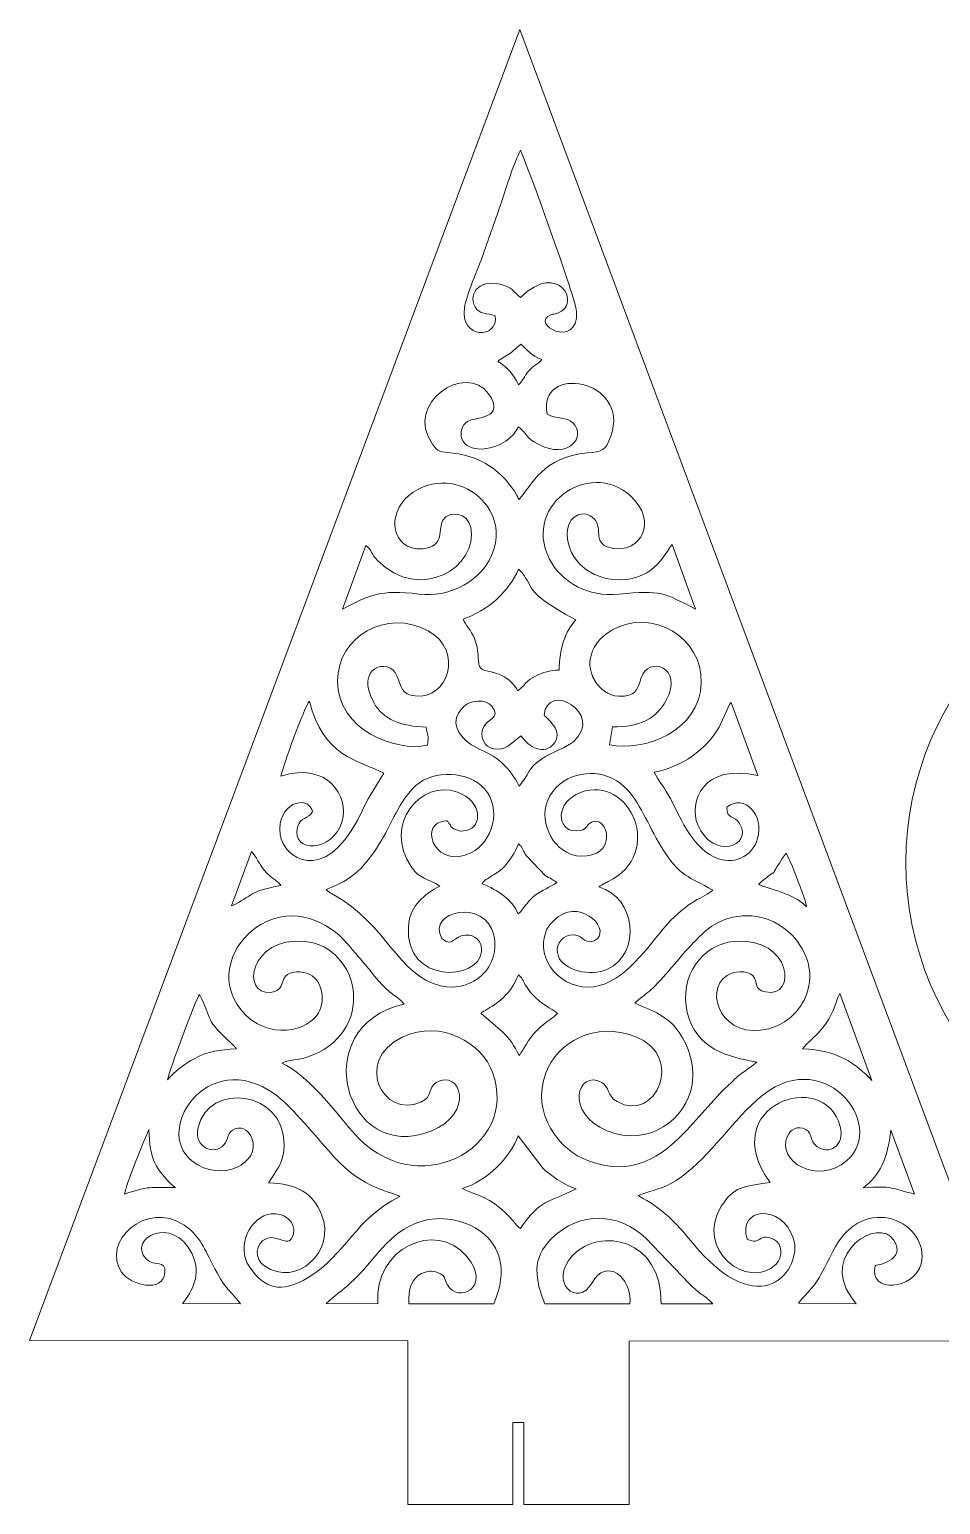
# Model space of a CAD drawing. Header units: centimetres. Extents: x -12.6 to 28.1, y -17.7 to 22.3.
# Drawn here: x -12.64 to 12.06, y -17.68 to 22.31 of the extents above; entities that cross this region are included whole.
import ezdxf

# ---------------------------------------------------------------- set-up
doc = ezdxf.new("R2010")
doc.units = ezdxf.units.CM
doc.header["$MEASUREMENT"] = 0
doc.layers.add('Capa 1', color=7, linetype='Continuous')

msp = doc.modelspace()

# ---------------------------------------------------------------- linework, layer by layer
at = {"layer": 'Capa 1', "color": 240, "lineweight": 9}
msp.add_ellipse((19.62847, -0.28181), major_axis=(0, 8.50191), ratio=1, dxfattribs=at)
for points, knots in [([(0.76938, -17.68436), (0.76938, -17.68436), (3.61938, -17.68436), (3.61938, -17.68436), (3.61938, -17.68436), (3.61938, -17.68436), (3.61938, -13.25417), (3.61938, -13.25417), (3.61938, -13.25417), (3.61938, -13.25417), (13.91675, -13.24508), (13.91675, -13.24508), (13.91675, -13.24508), (13.91675, -13.24508), (0.65811, 22.30889), (0.65811, 22.30889), (0.65811, 22.30889), (0.65811, 22.30889), (-12.63813, -13.24007), (-12.63813, -13.24007), (-12.63813, -13.24007), (-12.63813, -13.24007), (-2.38062, -13.24548), (-2.38062, -13.24548), (-2.38062, -13.24548), (-2.38062, -13.24548), (-2.38062, -17.68436), (-2.38062, -17.68436), (-2.38062, -17.68436), (-2.38062, -17.68436), (0.46938, -17.68436), (0.46938, -17.68436)], [0, 0, 0, 0, 0.11111111, 0.11111111, 0.11111111, 0.11111111, 0.22222222, 0.22222222, 0.22222222, 0.22222222, 0.33333333, 0.33333333, 0.33333333, 0.33333333, 0.44444444, 0.44444444, 0.44444444, 0.44444444, 0.55555556, 0.55555556, 0.55555556, 0.55555556, 0.66666667, 0.66666667, 0.66666667, 0.66666667, 0.77777778, 0.77777778, 0.77777778, 0.77777778, 1, 1, 1, 1]), ([(-0.00849, 14.5496), (-0.2402, 14.62204), (-0.43131, 14.56772), (-0.55358, 14.78721), (-0.55358, 14.78721), (-0.76835, 15.17274), (-0.39194, 15.59319), (0.23591, 15.36496), (0.23591, 15.36496), (0.50881, 15.26576), (0.48738, 15.17824), (0.67913, 15.04492), (0.67913, 15.04492), (1.71307, 16.05961), (2.35176, 14.83767), (1.67532, 14.61525), (1.67532, 14.61525), (1.61345, 14.5949), (1.54801, 14.59069), (1.51183, 14.57805), (1.51183, 14.57805), (0.87089, 14.3543), (2.24865, 13.58285), (2.19587, 14.66112), (2.19587, 14.66112), (2.17828, 15.02049), (0.79833, 18.79261), (0.67586, 19.03383), (0.67586, 19.03383), (0.4986, 18.70514), (0.29419, 18.03013), (0.16092, 17.63591), (0.16092, 17.63591), (-0.00003, 17.15976), (-0.16739, 16.6971), (-0.33972, 16.20616), (-0.33972, 16.20616), (-0.46291, 15.85517), (-0.80115, 15.0803), (-0.84399, 14.76755), (-0.84399, 14.76755), (-0.96239, 13.90283), (0.08209, 13.90549), (-0.00849, 14.5496)], [0, 0, 0, 0, 0.08333333, 0.08333333, 0.08333333, 0.08333333, 0.16666667, 0.16666667, 0.16666667, 0.16666667, 0.25, 0.25, 0.25, 0.25, 0.33333333, 0.33333333, 0.33333333, 0.33333333, 0.41666667, 0.41666667, 0.41666667, 0.41666667, 0.5, 0.5, 0.5, 0.5, 0.58333333, 0.58333333, 0.58333333, 0.58333333, 0.66666667, 0.66666667, 0.66666667, 0.66666667, 0.75, 0.75, 0.75, 0.75, 0.83333333, 0.83333333, 0.83333333, 0.83333333, 1, 1, 1, 1]), ([(0.06318, 13.3112), (0.31631, 13.14923), (0.48657, 12.96916), (0.62373, 12.67573), (0.62373, 12.67573), (0.74103, 12.78618), (0.79122, 12.92405), (0.89228, 13.04639), (0.89228, 13.04639), (1.03543, 13.21971), (1.11537, 13.18851), (1.25269, 13.35684), (1.25269, 13.35684), (0.93449, 13.50806), (0.91865, 13.55769), (0.68238, 13.7756), (0.68238, 13.7756), (0.68238, 13.7756), (0.40405, 13.53258), (0.40405, 13.53258), (0.40405, 13.53258), (0.29056, 13.44888), (0.15945, 13.39829), (0.06318, 13.3112)], [0, 0, 0, 0, 0.14285714, 0.14285714, 0.14285714, 0.14285714, 0.28571429, 0.28571429, 0.28571429, 0.28571429, 0.42857143, 0.42857143, 0.42857143, 0.42857143, 0.57142857, 0.57142857, 0.57142857, 0.57142857, 0.71428571, 0.71428571, 0.71428571, 0.71428571, 1, 1, 1, 1]), ([(0.63674, 9.56348), (1.00032, 9.97845), (1.27656, 10.71901), (2.49, 10.82874), (2.49, 10.82874), (2.90448, 10.86623), (2.98032, 10.8886), (3.12279, 11.2841), (3.12279, 11.2841), (3.68189, 12.83629), (1.10336, 13.25719), (1.4026, 11.88058), (1.4026, 11.88058), (1.64894, 11.73726), (1.92291, 11.80904), (2.09492, 11.64356), (2.09492, 11.64356), (2.46808, 11.28459), (1.99261, 10.62683), (1.15092, 11.06519), (1.15092, 11.06519), (0.79146, 11.2524), (0.85088, 11.36465), (0.62046, 11.53837), (0.62046, 11.53837), (0.49109, 11.25887), (0.13535, 10.97421), (-0.30626, 10.93784), (-0.30626, 10.93784), (-1.01043, 10.87984), (-1.06501, 11.47422), (-0.76581, 11.67915), (-0.76581, 11.67915), (-0.57284, 11.81134), (0.30628, 11.73745), (-0.19236, 12.4333), (-0.19236, 12.4333), (-0.80856, 13.29321), (-2.49217, 12.17569), (-1.71339, 11.06943), (-1.71339, 11.06943), (-1.55091, 10.83863), (-1.52203, 10.85996), (-1.16808, 10.82472), (-1.16808, 10.82472), (-0.25905, 10.73421), (0.33217, 10.16704), (0.63674, 9.56348)], [0, 0, 0, 0, 0.07692308, 0.07692308, 0.07692308, 0.07692308, 0.15384615, 0.15384615, 0.15384615, 0.15384615, 0.23076923, 0.23076923, 0.23076923, 0.23076923, 0.30769231, 0.30769231, 0.30769231, 0.30769231, 0.38461538, 0.38461538, 0.38461538, 0.38461538, 0.46153846, 0.46153846, 0.46153846, 0.46153846, 0.53846154, 0.53846154, 0.53846154, 0.53846154, 0.61538462, 0.61538462, 0.61538462, 0.61538462, 0.69230769, 0.69230769, 0.69230769, 0.69230769, 0.76923077, 0.76923077, 0.76923077, 0.76923077, 0.84615385, 0.84615385, 0.84615385, 0.84615385, 1, 1, 1, 1]), ([(-3.5181, 8.31857), (-3.5181, 8.31857), (-4.15164, 6.59622), (-4.15164, 6.59622), (-4.15164, 6.59622), (-3.38373, 6.98571), (-3.13965, 7.1228), (-2.08, 7.00157), (-2.08, 7.00157), (-1.24511, 6.90606), (-0.57661, 7.32029), (-0.25925, 7.78296), (-0.25925, 7.78296), (0.70702, 9.19164), (-1.05647, 10.70157), (-2.35313, 9.67037), (-2.35313, 9.67037), (-2.95606, 9.19089), (-2.84584, 8.16772), (-1.97679, 8.23183), (-1.97679, 8.23183), (-1.35722, 8.27754), (-1.56589, 8.79526), (-1.42858, 9.00548), (-1.42858, 9.00548), (-1.24389, 9.28829), (-0.75579, 9.19772), (-0.67485, 8.81716), (-0.67485, 8.81716), (-0.44615, 7.74191), (-2.06139, 6.74838), (-3.20113, 7.91173), (-3.20113, 7.91173), (-3.40357, 8.11836), (-3.32136, 8.15828), (-3.5181, 8.31857)], [0, 0, 0, 0, 0.1, 0.1, 0.1, 0.1, 0.2, 0.2, 0.2, 0.2, 0.3, 0.3, 0.3, 0.3, 0.4, 0.4, 0.4, 0.4, 0.5, 0.5, 0.5, 0.5, 0.6, 0.6, 0.6, 0.6, 0.7, 0.7, 0.7, 0.7, 0.8, 0.8, 0.8, 0.8, 1, 1, 1, 1]), ([(5.42406, 6.59462), (5.42406, 6.59462), (4.79177, 8.3491), (4.79177, 8.3491), (4.79177, 8.3491), (4.55979, 8.05408), (4.25503, 7.3053), (3.18303, 7.39855), (3.18303, 7.39855), (2.49113, 7.45872), (1.86333, 8.02347), (1.95436, 8.75631), (1.95436, 8.75631), (2.00226, 9.14185), (2.41669, 9.31255), (2.67171, 9.0424), (2.67171, 9.0424), (2.9383, 8.75999), (2.58045, 8.34098), (3.18816, 8.24111), (3.18816, 8.24111), (3.91297, 8.12198), (4.42795, 8.94664), (3.65722, 9.66027), (3.65722, 9.66027), (2.53454, 10.6998), (0.59225, 9.34333), (1.54253, 7.80742), (1.54253, 7.80742), (1.8224, 7.35508), (2.47874, 6.9075), (3.34099, 6.99812), (3.34099, 6.99812), (4.50285, 7.12022), (4.56623, 7.02839), (5.42406, 6.59462)], [0, 0, 0, 0, 0.1, 0.1, 0.1, 0.1, 0.2, 0.2, 0.2, 0.2, 0.3, 0.3, 0.3, 0.3, 0.4, 0.4, 0.4, 0.4, 0.5, 0.5, 0.5, 0.5, 0.6, 0.6, 0.6, 0.6, 0.7, 0.7, 0.7, 0.7, 0.8, 0.8, 0.8, 0.8, 1, 1, 1, 1]), ([(-0.8819, 6.32414), (-0.80307, 6.15156), (-0.67181, 6.0254), (-0.57346, 5.79386), (-0.57346, 5.79386), (-0.43891, 5.47709), (-0.4949, 5.22067), (-0.43275, 5.035), (-0.43275, 5.035), (-0.38588, 4.89497), (-0.07581, 4.91725), (0.15402, 4.80308), (0.15402, 4.80308), (0.37319, 4.69422), (0.50671, 4.55393), (0.60765, 4.37535), (0.60765, 4.37535), (0.60765, 4.37535), (0.70727, 4.4635), (0.70727, 4.4635), (0.70727, 4.4635), (0.85304, 4.61138), (0.83098, 4.6392), (1.08222, 4.77491), (1.08222, 4.77491), (1.28424, 4.88405), (1.47405, 4.93481), (1.72522, 4.93934), (1.72522, 4.93934), (1.72554, 5.50734), (1.89292, 6.00008), (2.17172, 6.2981), (2.17172, 6.2981), (0.61346, 7.16391), (1.13932, 7.13856), (0.62373, 7.67984), (0.62373, 7.67984), (0.38078, 7.09153), (-0.2106, 6.54205), (-0.8819, 6.32414)], [0, 0, 0, 0, 0.09090909, 0.09090909, 0.09090909, 0.09090909, 0.18181818, 0.18181818, 0.18181818, 0.18181818, 0.27272727, 0.27272727, 0.27272727, 0.27272727, 0.36363636, 0.36363636, 0.36363636, 0.36363636, 0.45454545, 0.45454545, 0.45454545, 0.45454545, 0.54545455, 0.54545455, 0.54545455, 0.54545455, 0.63636364, 0.63636364, 0.63636364, 0.63636364, 0.72727273, 0.72727273, 0.72727273, 0.72727273, 0.81818182, 0.81818182, 0.81818182, 0.81818182, 1, 1, 1, 1]), ([(-1.85, 2.90255), (-1.8443, 2.91618), (-1.84053, 2.95292), (-1.83985, 2.94568), (-1.83985, 2.94568), (-1.83985, 2.94568), (-1.83253, 3.11848), (-1.83253, 3.11848), (-1.83253, 3.11848), (-1.83855, 3.17658), (-1.87209, 3.30987), (-1.88236, 3.39116), (-1.88236, 3.39116), (-2.57401, 3.41998), (-3.046, 3.59676), (-3.3035, 4.05767), (-3.3035, 4.05767), (-3.83824, 5.01487), (-2.89868, 5.30563), (-2.67549, 4.78721), (-2.67549, 4.78721), (-2.53968, 4.47173), (-2.56814, 4.28715), (-2.17914, 4.23898), (-2.17914, 4.23898), (-1.29915, 4.13002), (-0.83934, 5.45664), (-1.82709, 6.00162), (-1.82709, 6.00162), (-2.95669, 6.62485), (-4.28806, 5.83238), (-4.28553, 4.65225), (-4.28553, 4.65225), (-4.28262, 3.28647), (-2.7101, 2.72515), (-1.85, 2.90255)], [0, 0, 0, 0, 0.1, 0.1, 0.1, 0.1, 0.2, 0.2, 0.2, 0.2, 0.3, 0.3, 0.3, 0.3, 0.4, 0.4, 0.4, 0.4, 0.5, 0.5, 0.5, 0.5, 0.6, 0.6, 0.6, 0.6, 0.7, 0.7, 0.7, 0.7, 0.8, 0.8, 0.8, 0.8, 1, 1, 1, 1]), ([(3.17218, 3.40092), (3.17218, 3.40092), (3.09028, 2.91162), (3.09028, 2.91162), (3.09028, 2.91162), (4.03255, 2.72539), (5.53863, 3.2716), (5.57892, 4.60254), (5.57892, 4.60254), (5.61522, 5.80147), (4.2588, 6.66539), (3.13111, 6.0092), (3.13111, 6.0092), (2.74043, 5.78186), (2.33289, 5.23501), (2.69887, 4.63523), (2.69887, 4.63523), (2.81526, 4.44448), (3.05014, 4.24163), (3.34312, 4.23167), (3.34312, 4.23167), (3.80199, 4.21605), (3.84174, 4.403), (3.94517, 4.72905), (3.94517, 4.72905), (4.13695, 5.33349), (5.11796, 5.03889), (4.62002, 4.10569), (4.62002, 4.10569), (4.3736, 3.64389), (3.90744, 3.38015), (3.17218, 3.40092)], [0, 0, 0, 0, 0.11111111, 0.11111111, 0.11111111, 0.11111111, 0.22222222, 0.22222222, 0.22222222, 0.22222222, 0.33333333, 0.33333333, 0.33333333, 0.33333333, 0.44444444, 0.44444444, 0.44444444, 0.44444444, 0.55555556, 0.55555556, 0.55555556, 0.55555556, 0.66666667, 0.66666667, 0.66666667, 0.66666667, 0.77777778, 0.77777778, 0.77777778, 0.77777778, 1, 1, 1, 1]), ([(0.63674, 1.79428), (0.93235, 2.13222), (0.84332, 2.25765), (1.24362, 2.52754), (1.24362, 2.52754), (1.50698, 2.70511), (1.95009, 2.85357), (2.11866, 3.00796), (2.11866, 3.00796), (2.95988, 3.77848), (1.37783, 4.65006), (1.3211, 3.71377), (1.3211, 3.71377), (1.33382, 3.66194), (1.91753, 3.27667), (1.54569, 2.90318), (1.54569, 2.90318), (1.24886, 2.60503), (0.81481, 2.93341), (0.6954, 3.15974), (0.6954, 3.15974), (0.47675, 3.03188), (0.35669, 2.7953), (0.05335, 2.79196), (0.05335, 2.79196), (-0.22362, 2.78892), (-0.43124, 3.02002), (-0.35188, 3.33275), (-0.35188, 3.33275), (-0.2767, 3.62908), (0.17837, 3.60937), (-0.10317, 3.96414), (-0.10317, 3.96414), (-0.26277, 4.16526), (-0.66992, 4.13246), (-0.86202, 3.95375), (-0.86202, 3.95375), (-1.37511, 3.4764), (-0.85163, 2.96597), (-0.40833, 2.78132), (-0.40833, 2.78132), (0.09928, 2.56987), (0.40669, 2.25552), (0.63674, 1.79428)], [0, 0, 0, 0, 0.08333333, 0.08333333, 0.08333333, 0.08333333, 0.16666667, 0.16666667, 0.16666667, 0.16666667, 0.25, 0.25, 0.25, 0.25, 0.33333333, 0.33333333, 0.33333333, 0.33333333, 0.41666667, 0.41666667, 0.41666667, 0.41666667, 0.5, 0.5, 0.5, 0.5, 0.58333333, 0.58333333, 0.58333333, 0.58333333, 0.66666667, 0.66666667, 0.66666667, 0.66666667, 0.75, 0.75, 0.75, 0.75, 0.83333333, 0.83333333, 0.83333333, 0.83333333, 1, 1, 1, 1]), ([(-5.82239, 2.06476), (-4.54994, 2.46646), (-3.9683, 1.51674), (-4.15886, 0.84046), (-4.15886, 0.84046), (-4.39615, -0.00161), (-5.55319, -0.0473), (-5.3703, 0.67801), (-5.3703, 0.67801), (-5.29483, 0.97729), (-5.08078, 0.87991), (-4.962, 1.10666), (-4.962, 1.10666), (-5.09702, 1.59699), (-5.95206, 1.31567), (-5.83892, 0.48434), (-5.83892, 0.48434), (-5.74802, -0.1835), (-4.65943, -0.8728), (-3.73704, 0.88306), (-3.73704, 0.88306), (-3.62113, 1.10369), (-3.54355, 1.30297), (-3.40203, 1.54075), (-3.40203, 1.54075), (-3.40203, 1.54075), (-3.02938, 2.14951), (-3.02938, 2.14951), (-3.02938, 2.14951), (-3.73803, 2.49764), (-4.67942, 2.59445), (-5.05002, 4.0981), (-5.05002, 4.0981), (-5.18891, 3.92338), (-5.76759, 2.33109), (-5.82239, 2.06476)], [0, 0, 0, 0, 0.1, 0.1, 0.1, 0.1, 0.2, 0.2, 0.2, 0.2, 0.3, 0.3, 0.3, 0.3, 0.4, 0.4, 0.4, 0.4, 0.5, 0.5, 0.5, 0.5, 0.6, 0.6, 0.6, 0.6, 0.7, 0.7, 0.7, 0.7, 0.8, 0.8, 0.8, 0.8, 1, 1, 1, 1]), ([(4.30324, 2.17535), (4.42384, 1.92559), (4.53861, 1.81391), (4.68185, 1.56081), (4.68185, 1.56081), (4.99484, 1.00775), (5.27808, 0.18903), (5.91542, -0.12643), (5.91542, -0.12643), (6.43766, -0.38493), (6.96327, -0.11492), (7.10524, 0.37074), (7.10524, 0.37074), (7.29004, 1.00299), (6.74337, 1.61042), (6.26812, 1.22071), (6.26812, 1.22071), (6.26302, 0.88677), (6.47729, 1.01446), (6.61731, 0.78174), (6.61731, 0.78174), (6.99331, 0.15678), (5.87906, -0.2193), (5.48246, 0.74512), (5.48246, 0.74512), (5.23404, 1.34918), (5.62045, 2.4346), (7.11216, 2.07783), (7.11216, 2.07783), (7.11216, 2.07783), (6.3902, 4.05825), (6.3902, 4.05825), (6.3902, 4.05825), (6.35797, 4.03707), (6.34792, 4.03228), (6.34471, 4.01123), (6.34471, 4.01123), (6.34471, 4.01123), (6.06035, 3.39543), (6.06035, 3.39543), (6.06035, 3.39543), (5.72131, 2.79369), (5.0286, 2.29704), (4.30324, 2.17535)], [0, 0, 0, 0, 0.08333333, 0.08333333, 0.08333333, 0.08333333, 0.16666667, 0.16666667, 0.16666667, 0.16666667, 0.25, 0.25, 0.25, 0.25, 0.33333333, 0.33333333, 0.33333333, 0.33333333, 0.41666667, 0.41666667, 0.41666667, 0.41666667, 0.5, 0.5, 0.5, 0.5, 0.58333333, 0.58333333, 0.58333333, 0.58333333, 0.66666667, 0.66666667, 0.66666667, 0.66666667, 0.75, 0.75, 0.75, 0.75, 0.83333333, 0.83333333, 0.83333333, 0.83333333, 1, 1, 1, 1]), ([(-4.59376, -1.00859), (-4.54657, -1.0568), (-4.56182, -1.04391), (-4.49234, -1.08993), (-4.49234, -1.08993), (-4.44476, -1.12145), (-4.43996, -1.12188), (-4.38756, -1.15082), (-4.38756, -1.15082), (-2.97059, -1.93364), (-2.64159, -3.35271), (-1.48971, -3.61921), (-1.48971, -3.61921), (-0.60062, -3.82489), (0.14755, -3.09364), (-0.04908, -2.23853), (-0.04908, -2.23853), (-0.27616, -1.25091), (-1.87324, -1.58353), (-1.46035, -2.33472), (-1.46035, -2.33472), (-1.15027, -2.59317), (-1.15062, -2.26888), (-0.82196, -2.24641), (-0.82196, -2.24641), (-0.55145, -2.22792), (-0.35973, -2.41591), (-0.38239, -2.69216), (-0.38239, -2.69216), (-0.448, -3.49251), (-2.47, -3.58066), (-2.36265, -2.01922), (-2.36265, -2.01922), (-2.32134, -1.41838), (-1.91499, -1.13645), (-1.51085, -0.91711), (-1.51085, -0.91711), (-1.84551, -0.69567), (-2.05671, -0.73332), (-2.28347, -0.39929), (-2.28347, -0.39929), (-3.06228, 0.74794), (-2.03043, 1.99287), (-1.03514, 1.63055), (-1.03514, 1.63055), (-0.34683, 1.38), (-0.35298, 0.68954), (-0.79212, 0.59209), (-0.79212, 0.59209), (-0.90838, 0.5663), (-0.94547, 0.567), (-1.05972, 0.61103), (-1.05972, 0.61103), (-1.28085, 0.69625), (-1.17321, 0.71235), (-1.26323, 0.78161), (-1.26323, 0.78161), (-1.32166, 0.82656), (-1.24, 0.89121), (-1.47866, 0.82656), (-1.47866, 0.82656), (-2.05433, 0.67061), (-1.60169, -0.48128), (-0.65446, -0.00737), (-0.65446, -0.00737), (-0.093, 0.27353), (0.18947, 1.17537), (-0.30757, 1.73344), (-0.30757, 1.73344), (-0.71696, 2.19308), (-1.68205, 2.24629), (-2.16075, 1.81117), (-2.16075, 1.81117), (-2.6116, 1.40137), (-2.8121, 0.76863), (-3.16402, 0.20891), (-3.16402, 0.20891), (-3.53508, -0.38125), (-3.86838, -0.74282), (-4.59376, -1.00859)], [0, 0, 0, 0, 0.04761905, 0.04761905, 0.04761905, 0.04761905, 0.0952381, 0.0952381, 0.0952381, 0.0952381, 0.14285714, 0.14285714, 0.14285714, 0.14285714, 0.19047619, 0.19047619, 0.19047619, 0.19047619, 0.23809524, 0.23809524, 0.23809524, 0.23809524, 0.28571429, 0.28571429, 0.28571429, 0.28571429, 0.33333333, 0.33333333, 0.33333333, 0.33333333, 0.38095238, 0.38095238, 0.38095238, 0.38095238, 0.42857143, 0.42857143, 0.42857143, 0.42857143, 0.47619048, 0.47619048, 0.47619048, 0.47619048, 0.52380952, 0.52380952, 0.52380952, 0.52380952, 0.57142857, 0.57142857, 0.57142857, 0.57142857, 0.61904762, 0.61904762, 0.61904762, 0.61904762, 0.66666667, 0.66666667, 0.66666667, 0.66666667, 0.71428571, 0.71428571, 0.71428571, 0.71428571, 0.76190476, 0.76190476, 0.76190476, 0.76190476, 0.80952381, 0.80952381, 0.80952381, 0.80952381, 0.85714286, 0.85714286, 0.85714286, 0.85714286, 0.9047619, 0.9047619, 0.9047619, 0.9047619, 1, 1, 1, 1]), ([(2.80393, -0.93665), (3.80012, -1.23043), (3.97281, -2.72824), (3.03119, -3.1723), (3.03119, -3.1723), (2.56485, -3.39224), (1.83835, -3.18324), (1.70321, -2.82277), (1.70321, -2.82277), (1.60122, -2.55071), (1.7669, -2.29513), (2.00519, -2.24994), (2.00519, -2.24994), (2.39038, -2.17693), (2.33742, -2.50894), (2.6703, -2.40314), (2.6703, -2.40314), (3.18875, -2.13813), (2.36969, -1.27038), (1.70296, -1.74041), (1.70296, -1.74041), (1.6159, -1.8018), (1.41564, -2.00586), (1.3679, -2.13213), (1.3679, -2.13213), (1.06774, -2.92591), (1.79554, -3.75999), (2.66299, -3.64457), (2.66299, -3.64457), (3.5095, -3.53194), (4.14638, -2.53036), (4.64222, -1.96585), (4.64222, -1.96585), (5.20973, -1.31975), (5.66133, -1.22526), (5.88684, -1.03117), (5.88684, -1.03117), (5.23737, -0.63441), (5.01484, -0.70262), (4.48336, 0.16417), (4.48336, 0.16417), (4.12977, 0.74086), (3.91441, 1.37875), (3.48964, 1.77638), (3.48964, 1.77638), (2.97665, 2.2566), (2.15982, 2.26368), (1.64703, 1.75839), (1.64703, 1.75839), (1.07717, 1.1969), (1.36916, 0.30343), (1.92106, -0.00003), (1.92106, -0.00003), (2.25338, -0.18276), (2.73555, -0.12037), (2.91793, 0.12465), (2.91793, 0.12465), (3.15173, 0.43873), (2.91728, 0.96295), (2.59707, 0.81476), (2.59707, 0.81476), (2.44478, 0.74427), (2.49311, 0.58458), (2.19475, 0.5798), (2.19475, 0.5798), (1.62246, 0.5706), (1.62774, 1.37637), (2.30361, 1.62343), (2.30361, 1.62343), (3.651, 2.11596), (4.60109, -0.03957), (3.05401, -0.79474), (3.05401, -0.79474), (3.01922, -0.81173), (2.97829, -0.82896), (2.94679, -0.84612), (2.94679, -0.84612), (2.93227, -0.85403), (2.8876, -0.8805), (2.87504, -0.88817), (2.87504, -0.88817), (2.86472, -0.89447), (2.8479, -0.90669), (2.83955, -0.912), (2.83955, -0.912), (2.83109, -0.91738), (2.81517, -0.92759), (2.80393, -0.93665)], [0, 0, 0, 0, 0.04347826, 0.04347826, 0.04347826, 0.04347826, 0.08695652, 0.08695652, 0.08695652, 0.08695652, 0.13043478, 0.13043478, 0.13043478, 0.13043478, 0.17391304, 0.17391304, 0.17391304, 0.17391304, 0.2173913, 0.2173913, 0.2173913, 0.2173913, 0.26086957, 0.26086957, 0.26086957, 0.26086957, 0.30434783, 0.30434783, 0.30434783, 0.30434783, 0.34782609, 0.34782609, 0.34782609, 0.34782609, 0.39130435, 0.39130435, 0.39130435, 0.39130435, 0.43478261, 0.43478261, 0.43478261, 0.43478261, 0.47826087, 0.47826087, 0.47826087, 0.47826087, 0.52173913, 0.52173913, 0.52173913, 0.52173913, 0.56521739, 0.56521739, 0.56521739, 0.56521739, 0.60869565, 0.60869565, 0.60869565, 0.60869565, 0.65217391, 0.65217391, 0.65217391, 0.65217391, 0.69565217, 0.69565217, 0.69565217, 0.69565217, 0.73913043, 0.73913043, 0.73913043, 0.73913043, 0.7826087, 0.7826087, 0.7826087, 0.7826087, 0.82608696, 0.82608696, 0.82608696, 0.82608696, 0.86956522, 0.86956522, 0.86956522, 0.86956522, 0.91304348, 0.91304348, 0.91304348, 0.91304348, 1, 1, 1, 1]), ([(-7.15629, -1.45407), (-6.57988, -1.18111), (-6.72468, -1.07365), (-5.82239, -0.89732), (-5.82239, -0.89732), (-5.9515, -0.72092), (-6.02159, -0.77144), (-6.27694, -0.48076), (-6.27694, -0.48076), (-6.40462, -0.33543), (-6.48538, -0.1216), (-6.61754, 0.01818), (-6.61754, 0.01818), (-6.61754, 0.01818), (-7.15629, -1.45407), (-7.15629, -1.45407)], [0, 0, 0, 0, 0.2, 0.2, 0.2, 0.2, 0.4, 0.4, 0.4, 0.4, 0.6, 0.6, 0.6, 0.6, 1, 1, 1, 1]), ([(-0.37349, -0.85169), (0.06262, -1.0162), (0.46656, -1.29666), (0.61071, -1.67315), (0.61071, -1.67315), (0.62188, -1.66335), (0.63796, -1.63298), (0.64303, -1.64239), (0.64303, -1.64239), (0.65716, -1.66861), (0.85428, -1.32681), (1.07647, -1.16494), (1.07647, -1.16494), (1.25867, -1.03221), (1.47775, -0.94528), (1.66494, -0.82261), (1.66494, -0.82261), (1.5707, -0.74801), (1.46864, -0.70593), (1.34827, -0.62563), (1.34827, -0.62563), (1.34827, -0.62563), (0.83518, -0.09722), (0.83518, -0.09722), (0.83518, -0.09722), (0.78388, -0.01618), (0.78816, -0.00335), (0.74221, 0.07222), (0.74221, 0.07222), (0.67345, 0.18529), (0.71575, 0.13965), (0.62046, 0.23327), (0.62046, 0.23327), (0.54548, 0.02016), (0.36371, -0.25255), (0.2429, -0.38336), (0.2429, -0.38336), (0.16005, -0.47305), (0.06101, -0.54265), (-0.04843, -0.61272), (-0.04843, -0.61272), (-0.18445, -0.69984), (-0.2686, -0.72303), (-0.37349, -0.85169)], [0, 0, 0, 0, 0.08333333, 0.08333333, 0.08333333, 0.08333333, 0.16666667, 0.16666667, 0.16666667, 0.16666667, 0.25, 0.25, 0.25, 0.25, 0.33333333, 0.33333333, 0.33333333, 0.33333333, 0.41666667, 0.41666667, 0.41666667, 0.41666667, 0.5, 0.5, 0.5, 0.5, 0.58333333, 0.58333333, 0.58333333, 0.58333333, 0.66666667, 0.66666667, 0.66666667, 0.66666667, 0.75, 0.75, 0.75, 0.75, 0.83333333, 0.83333333, 0.83333333, 0.83333333, 1, 1, 1, 1]), ([(7.12707, -0.87474), (7.38118, -0.98553), (8.07553, -1.10595), (8.43204, -1.47766), (8.43204, -1.47766), (8.39824, -1.24449), (8.14936, -0.68431), (8.05049, -0.38998), (8.05049, -0.38998), (8.05049, -0.38998), (7.87801, -0.02267), (7.87801, -0.02267), (7.87801, -0.02267), (7.24969, -0.91711), (7.83161, -0.27582), (7.21467, -0.79049), (7.21467, -0.79049), (7.21467, -0.79049), (7.12707, -0.87474), (7.12707, -0.87474)], [0, 0, 0, 0, 0.16666667, 0.16666667, 0.16666667, 0.16666667, 0.33333333, 0.33333333, 0.33333333, 0.33333333, 0.5, 0.5, 0.5, 0.5, 0.66666667, 0.66666667, 0.66666667, 0.66666667, 1, 1, 1, 1]), ([(-5.79629, -5.71746), (-5.10093, -6.03542), (-4.38141, -6.97712), (-3.87852, -7.57448), (-3.87852, -7.57448), (-2.20162, -9.56646), (0.66781, -8.03278), (-0.08137, -5.96544), (-0.08137, -5.96544), (-0.35845, -5.20085), (-1.46629, -4.50487), (-2.53002, -5.01315), (-2.53002, -5.01315), (-3.85162, -5.64466), (-3.0611, -7.2407), (-2.02239, -6.77244), (-2.02239, -6.77244), (-1.68018, -6.61818), (-1.85827, -6.39129), (-1.60944, -6.24633), (-1.60944, -6.24633), (-0.94606, -5.85988), (-0.54464, -7.07815), (-1.75677, -7.56104), (-1.75677, -7.56104), (-4.06724, -8.48151), (-5.15578, -4.73926), (-2.48202, -4.11407), (-2.48202, -4.11407), (-2.75679, -3.79719), (-2.84161, -3.92164), (-3.3189, -3.31158), (-3.3189, -3.31158), (-3.42741, -3.17287), (-3.56123, -3.01904), (-3.67436, -2.88392), (-3.67436, -2.88392), (-3.81572, -2.7151), (-3.92697, -2.5795), (-4.0579, -2.43331), (-4.0579, -2.43331), (-4.52202, -1.91505), (-5.44824, -1.41694), (-6.3698, -1.95688), (-6.3698, -1.95688), (-6.99609, -2.32382), (-7.5667, -3.25802), (-7.00439, -4.12932), (-7.00439, -4.12932), (-6.37565, -5.10357), (-5.20279, -4.91358), (-4.84443, -4.42207), (-4.84443, -4.42207), (-4.59413, -4.07878), (-4.67832, -3.49215), (-5.03934, -3.31115), (-5.03934, -3.31115), (-5.24554, -3.20776), (-5.58919, -3.22446), (-5.69671, -3.36031), (-5.69671, -3.36031), (-5.8452, -3.54788), (-5.74729, -3.76711), (-6.10097, -3.79789), (-6.10097, -3.79789), (-6.91216, -3.86848), (-6.67432, -2.28151), (-5.18284, -2.41717), (-5.18284, -2.41717), (-3.6448, -2.55705), (-3.20727, -4.92233), (-5.11744, -5.55512), (-5.11744, -5.55512), (-5.32696, -5.62453), (-5.63218, -5.63426), (-5.79629, -5.71746)], [0, 0, 0, 0, 0.05, 0.05, 0.05, 0.05, 0.1, 0.1, 0.1, 0.1, 0.15, 0.15, 0.15, 0.15, 0.2, 0.2, 0.2, 0.2, 0.25, 0.25, 0.25, 0.25, 0.3, 0.3, 0.3, 0.3, 0.35, 0.35, 0.35, 0.35, 0.4, 0.4, 0.4, 0.4, 0.45, 0.45, 0.45, 0.45, 0.5, 0.5, 0.5, 0.5, 0.55, 0.55, 0.55, 0.55, 0.6, 0.6, 0.6, 0.6, 0.65, 0.65, 0.65, 0.65, 0.7, 0.7, 0.7, 0.7, 0.75, 0.75, 0.75, 0.75, 0.8, 0.8, 0.8, 0.8, 0.85, 0.85, 0.85, 0.85, 0.9, 0.9, 0.9, 0.9, 1, 1, 1, 1]), ([(3.7718, -4.09455), (4.29013, -4.29503), (4.66494, -4.46277), (4.92741, -4.81521), (4.92741, -4.81521), (5.18942, -5.16703), (5.41986, -5.70351), (5.32907, -6.29699), (5.32907, -6.29699), (5.18713, -7.22474), (4.15148, -8.01634), (3.02442, -7.55179), (3.02442, -7.55179), (1.85997, -7.07182), (2.2186, -5.87987), (2.87792, -6.23829), (2.87792, -6.23829), (3.08369, -6.35017), (3.03438, -6.6191), (3.29233, -6.76148), (3.29233, -6.76148), (4.35738, -7.34942), (5.13441, -5.52988), (3.80248, -5.00335), (3.80248, -5.00335), (2.68765, -4.56266), (1.66951, -5.15661), (1.36067, -5.98494), (1.36067, -5.98494), (0.95003, -7.08631), (1.72534, -8.07936), (2.51995, -8.36996), (2.51995, -8.36996), (3.68827, -8.79722), (4.48315, -8.2917), (5.19393, -7.52312), (5.19393, -7.52312), (5.19393, -7.52312), (6.08298, -6.53641), (6.08298, -6.53641), (6.08298, -6.53641), (6.84179, -5.82915), (6.24351, -6.32894), (7.08611, -5.6881), (7.08611, -5.6881), (6.28593, -5.54902), (5.43935, -5.33574), (5.19819, -4.34042), (5.19819, -4.34042), (4.96132, -3.36285), (5.61454, -2.49061), (6.467, -2.41834), (6.467, -2.41834), (8.04445, -2.28457), (8.18826, -3.97713), (7.32027, -3.786), (7.32027, -3.786), (6.97918, -3.7109), (7.14594, -3.53781), (6.9723, -3.34553), (6.9723, -3.34553), (6.82318, -3.18042), (6.44397, -3.23072), (6.27698, -3.3412), (6.27698, -3.3412), (5.61024, -3.78234), (6.16921, -5.11458), (7.40596, -4.78465), (7.40596, -4.78465), (7.83349, -4.67059), (8.13575, -4.40443), (8.32389, -4.08438), (8.32389, -4.08438), (9.02509, -2.89155), (7.73096, -1.34966), (6.29839, -1.7984), (6.29839, -1.7984), (5.83863, -1.94242), (5.60574, -2.20752), (5.35148, -2.46815), (5.35148, -2.46815), (5.03553, -2.79197), (4.50504, -3.47306), (4.21192, -3.72703), (4.21192, -3.72703), (4.08044, -3.84093), (3.9025, -3.97196), (3.7718, -4.09455)], [0, 0, 0, 0, 0.04347826, 0.04347826, 0.04347826, 0.04347826, 0.08695652, 0.08695652, 0.08695652, 0.08695652, 0.13043478, 0.13043478, 0.13043478, 0.13043478, 0.17391304, 0.17391304, 0.17391304, 0.17391304, 0.2173913, 0.2173913, 0.2173913, 0.2173913, 0.26086957, 0.26086957, 0.26086957, 0.26086957, 0.30434783, 0.30434783, 0.30434783, 0.30434783, 0.34782609, 0.34782609, 0.34782609, 0.34782609, 0.39130435, 0.39130435, 0.39130435, 0.39130435, 0.43478261, 0.43478261, 0.43478261, 0.43478261, 0.47826087, 0.47826087, 0.47826087, 0.47826087, 0.52173913, 0.52173913, 0.52173913, 0.52173913, 0.56521739, 0.56521739, 0.56521739, 0.56521739, 0.60869565, 0.60869565, 0.60869565, 0.60869565, 0.65217391, 0.65217391, 0.65217391, 0.65217391, 0.69565217, 0.69565217, 0.69565217, 0.69565217, 0.73913043, 0.73913043, 0.73913043, 0.73913043, 0.7826087, 0.7826087, 0.7826087, 0.7826087, 0.82608696, 0.82608696, 0.82608696, 0.82608696, 0.86956522, 0.86956522, 0.86956522, 0.86956522, 0.91304348, 0.91304348, 0.91304348, 0.91304348, 1, 1, 1, 1]), ([(-0.39308, -4.36828), (-0.39308, -4.36828), (0.1831, -4.86742), (0.1831, -4.86742), (0.1831, -4.86742), (0.38987, -5.0599), (0.50535, -5.24528), (0.63674, -5.50564), (0.63674, -5.50564), (0.71185, -5.41976), (0.76118, -5.31812), (0.83502, -5.19986), (0.83502, -5.19986), (1.16501, -4.67141), (1.43407, -4.60846), (1.68284, -4.36828), (1.68284, -4.36828), (1.54828, -4.2455), (1.12124, -4.09907), (0.83571, -3.64166), (0.83571, -3.64166), (0.74591, -3.49778), (0.75342, -3.44104), (0.62373, -3.32218), (0.62373, -3.32218), (0.31166, -4.07787), (-0.2384, -4.21498), (-0.39308, -4.36828)], [0, 0, 0, 0, 0.125, 0.125, 0.125, 0.125, 0.25, 0.25, 0.25, 0.25, 0.375, 0.375, 0.375, 0.375, 0.5, 0.5, 0.5, 0.5, 0.625, 0.625, 0.625, 0.625, 0.75, 0.75, 0.75, 0.75, 1, 1, 1, 1]), ([(-8.89879, -6.17372), (-8.71805, -5.94852), (-8.42862, -5.73301), (-8.1565, -5.59073), (-8.1565, -5.59073), (-7.7721, -5.38973), (-7.5003, -5.35643), (-7.02817, -5.32616), (-7.02817, -5.32616), (-7.03698, -5.31502), (-7.05074, -5.28417), (-7.05536, -5.29333), (-7.05536, -5.29333), (-7.05992, -5.30238), (-7.07625, -5.26807), (-7.08262, -5.26136), (-7.08262, -5.26136), (-7.12155, -5.22041), (-7.11892, -5.22007), (-7.16623, -5.17735), (-7.16623, -5.17735), (-7.89799, -4.51672), (-7.65774, -4.58892), (-8.02538, -3.85815), (-8.02538, -3.85815), (-8.13474, -3.99163), (-8.84593, -5.91689), (-8.89879, -6.17372)], [0, 0, 0, 0, 0.125, 0.125, 0.125, 0.125, 0.25, 0.25, 0.25, 0.25, 0.375, 0.375, 0.375, 0.375, 0.5, 0.5, 0.5, 0.5, 0.625, 0.625, 0.625, 0.625, 0.75, 0.75, 0.75, 0.75, 1, 1, 1, 1]), ([(8.32145, -5.33268), (9.26776, -5.34991), (9.77573, -5.73907), (10.20488, -6.18349), (10.20488, -6.18349), (10.20488, -6.18349), (9.33637, -3.83259), (9.33637, -3.83259), (9.33637, -3.83259), (9.20528, -4.07153), (9.20887, -4.27604), (8.94857, -4.65652), (8.94857, -4.65652), (8.77341, -4.91256), (8.41346, -5.20067), (8.32145, -5.33268)], [0, 0, 0, 0, 0.2, 0.2, 0.2, 0.2, 0.4, 0.4, 0.4, 0.4, 0.6, 0.6, 0.6, 0.6, 1, 1, 1, 1]), ([(-6.15478, -8.96656), (-5.39402, -8.98269), (-4.95694, -9.23461), (-4.7186, -9.82209), (-4.7186, -9.82209), (-4.31567, -10.81532), (-5.3946, -11.81297), (-6.26952, -11.21661), (-6.26952, -11.21661), (-6.53469, -11.03586), (-6.54004, -10.59432), (-6.19885, -10.46833), (-6.19885, -10.46833), (-5.89344, -10.35554), (-5.58827, -10.77589), (-5.48356, -10.35028), (-5.48356, -10.35028), (-5.40124, -10.01562), (-5.73794, -9.76277), (-6.0843, -9.80367), (-6.0843, -9.80367), (-6.63916, -9.86918), (-7.06342, -10.67344), (-6.66797, -11.24824), (-6.66797, -11.24824), (-6.27191, -11.82391), (-5.82761, -11.98191), (-5.0855, -11.53253), (-5.0855, -11.53253), (-4.0461, -10.90313), (-3.80712, -9.92364), (-2.59283, -9.33155), (-2.59283, -9.33155), (-2.80052, -9.19813), (-3.57152, -9.15829), (-4.39365, -8.24488), (-4.39365, -8.24488), (-4.71894, -7.88348), (-5.47048, -6.98862), (-5.78568, -6.71807), (-5.78568, -6.71807), (-7.68209, -5.09025), (-9.33839, -7.51063), (-8.22567, -8.3754), (-8.22567, -8.3754), (-7.43332, -8.9912), (-6.35001, -8.4209), (-6.60561, -7.74938), (-6.60561, -7.74938), (-6.66538, -7.59233), (-6.82814, -7.41532), (-7.06682, -7.50041), (-7.06682, -7.50041), (-7.28751, -7.57907), (-7.22544, -7.78321), (-7.37322, -7.94106), (-7.37322, -7.94106), (-7.62981, -8.21518), (-8.19052, -8.02448), (-8.06416, -7.46322), (-8.06416, -7.46322), (-7.78556, -6.22582), (-5.73205, -6.44974), (-5.73241, -7.91393), (-5.73241, -7.91393), (-5.73256, -8.49146), (-5.98223, -8.63594), (-6.15478, -8.96656)], [0, 0, 0, 0, 0.05555556, 0.05555556, 0.05555556, 0.05555556, 0.11111111, 0.11111111, 0.11111111, 0.11111111, 0.16666667, 0.16666667, 0.16666667, 0.16666667, 0.22222222, 0.22222222, 0.22222222, 0.22222222, 0.27777778, 0.27777778, 0.27777778, 0.27777778, 0.33333333, 0.33333333, 0.33333333, 0.33333333, 0.38888889, 0.38888889, 0.38888889, 0.38888889, 0.44444444, 0.44444444, 0.44444444, 0.44444444, 0.5, 0.5, 0.5, 0.5, 0.55555556, 0.55555556, 0.55555556, 0.55555556, 0.61111111, 0.61111111, 0.61111111, 0.61111111, 0.66666667, 0.66666667, 0.66666667, 0.66666667, 0.72222222, 0.72222222, 0.72222222, 0.72222222, 0.77777778, 0.77777778, 0.77777778, 0.77777778, 0.83333333, 0.83333333, 0.83333333, 0.83333333, 0.88888889, 0.88888889, 0.88888889, 0.88888889, 1, 1, 1, 1]), ([(3.86957, -9.30876), (4.51323, -9.65334), (4.90134, -10.05148), (5.30036, -10.54469), (5.30036, -10.54469), (7.20616, -12.90031), (8.33294, -11.27113), (8.0783, -10.47791), (8.0783, -10.47791), (7.76631, -9.50608), (6.54555, -9.63025), (6.81888, -10.48845), (6.81888, -10.48845), (7.21129, -10.67916), (7.1143, -10.29561), (7.53653, -10.48809), (7.53653, -10.48809), (7.78359, -10.60072), (7.79759, -10.98855), (7.59591, -11.17856), (7.59591, -11.17856), (6.83523, -11.89521), (5.38556, -10.76728), (6.12117, -9.5997), (6.12117, -9.5997), (6.46564, -9.05294), (6.70334, -9.0655), (7.44135, -8.95027), (7.44135, -8.95027), (5.93983, -6.87869), (8.92062, -5.81353), (9.3464, -7.43598), (9.3464, -7.43598), (9.48196, -7.95253), (9.0357, -8.22843), (8.70771, -7.97312), (8.70771, -7.97312), (8.5142, -7.82249), (8.59622, -7.62732), (8.41854, -7.52269), (8.41854, -7.52269), (8.18989, -7.38804), (7.98712, -7.53473), (7.91522, -7.69346), (7.91522, -7.69346), (7.60393, -8.38084), (8.74036, -9.04313), (9.52222, -8.35976), (9.52222, -8.35976), (10.65739, -7.3676), (8.83059, -5.11669), (7.09192, -6.71072), (7.09192, -6.71072), (6.31902, -7.4193), (5.69086, -8.39082), (4.89677, -8.89662), (4.89677, -8.89662), (4.47717, -9.1639), (4.2961, -9.13423), (3.86957, -9.30876)], [0, 0, 0, 0, 0.0625, 0.0625, 0.0625, 0.0625, 0.125, 0.125, 0.125, 0.125, 0.1875, 0.1875, 0.1875, 0.1875, 0.25, 0.25, 0.25, 0.25, 0.3125, 0.3125, 0.3125, 0.3125, 0.375, 0.375, 0.375, 0.375, 0.4375, 0.4375, 0.4375, 0.4375, 0.5, 0.5, 0.5, 0.5, 0.5625, 0.5625, 0.5625, 0.5625, 0.625, 0.625, 0.625, 0.625, 0.6875, 0.6875, 0.6875, 0.6875, 0.75, 0.75, 0.75, 0.75, 0.8125, 0.8125, 0.8125, 0.8125, 0.875, 0.875, 0.875, 0.875, 1, 1, 1, 1]), ([(-10.06219, -9.26965), (-9.36925, -9.03563), (-9.41009, -9.09962), (-8.67714, -9.08717), (-8.67714, -9.08717), (-8.81322, -9.01998), (-9.10095, -8.67898), (-9.19197, -8.50747), (-9.19197, -8.50747), (-9.38047, -8.15229), (-9.37105, -7.94541), (-9.40386, -7.51308), (-9.40386, -7.51308), (-9.59789, -8.02209), (-9.93043, -8.72781), (-10.06219, -9.26965)], [0, 0, 0, 0, 0.2, 0.2, 0.2, 0.2, 0.4, 0.4, 0.4, 0.4, 0.6, 0.6, 0.6, 0.6, 1, 1, 1, 1]), ([(9.97021, -9.09694), (10.75656, -9.03801), (10.70176, -9.1097), (11.35526, -9.26638), (11.35526, -9.26638), (11.35526, -9.26638), (10.71754, -7.53355), (10.71754, -7.53355), (10.71754, -7.53355), (10.63395, -8.29953), (10.41703, -8.75964), (9.97021, -9.09694)], [0, 0, 0, 0, 0.25, 0.25, 0.25, 0.25, 0.5, 0.5, 0.5, 0.5, 1, 1, 1, 1]), ([(-0.89817, -9.11321), (-0.68298, -9.26501), (-0.43118, -9.23286), (-0.01072, -9.54507), (-0.01072, -9.54507), (0.51192, -9.93316), (0.4887, -10.07662), (0.67261, -10.20169), (0.67261, -10.20169), (1.19219, -9.42149), (1.44795, -9.48955), (2.18799, -9.12949), (2.18799, -9.12949), (1.84526, -9.00261), (1.46263, -8.74963), (1.27988, -8.56668), (1.27988, -8.56668), (1.27988, -8.56668), (0.61396, -7.6891), (0.61396, -7.6891), (0.61396, -7.6891), (0.39889, -8.27367), (-0.24638, -8.92605), (-0.89817, -9.11321)], [0, 0, 0, 0, 0.14285714, 0.14285714, 0.14285714, 0.14285714, 0.28571429, 0.28571429, 0.28571429, 0.28571429, 0.42857143, 0.42857143, 0.42857143, 0.42857143, 0.57142857, 0.57142857, 0.57142857, 0.57142857, 0.71428571, 0.71428571, 0.71428571, 0.71428571, 1, 1, 1, 1]), ([(8.21039, -12.22221), (8.21039, -12.22221), (9.77465, -12.24342), (9.77465, -12.24342), (9.77465, -12.24342), (9.77465, -12.24342), (9.63601, -12.04797), (9.63601, -12.04797), (9.63601, -12.04797), (8.81048, -10.89171), (10.38053, -9.85318), (10.80092, -10.52117), (10.80092, -10.52117), (11.14937, -11.07482), (10.30954, -11.20048), (10.28958, -11.20867), (10.28958, -11.20867), (10.10516, -11.97782), (11.35902, -11.87085), (11.53785, -11.15818), (11.53785, -11.15818), (11.80735, -10.0842), (9.99766, -9.11744), (9.13426, -10.83808), (9.13426, -10.83808), (8.65859, -11.78601), (8.77017, -11.58608), (8.21039, -12.22221)], [0, 0, 0, 0, 0.125, 0.125, 0.125, 0.125, 0.25, 0.25, 0.25, 0.25, 0.375, 0.375, 0.375, 0.375, 0.5, 0.5, 0.5, 0.5, 0.625, 0.625, 0.625, 0.625, 0.75, 0.75, 0.75, 0.75, 1, 1, 1, 1]), ([(-8.48815, -12.23198), (-8.48815, -12.23198), (-6.92063, -12.24199), (-6.92063, -12.24199), (-6.92063, -12.24199), (-7.27595, -11.77558), (-7.29821, -11.91586), (-7.67787, -11.1642), (-7.67787, -11.1642), (-7.9245, -10.67593), (-8.0722, -10.35673), (-8.4463, -10.10711), (-8.4463, -10.10711), (-9.47103, -9.42337), (-10.70527, -10.56763), (-10.14332, -11.3866), (-10.14332, -11.3866), (-9.89982, -11.74146), (-9.01737, -11.96067), (-8.96888, -11.39572), (-8.96888, -11.39572), (-8.93654, -11.01888), (-9.24994, -11.26379), (-9.47211, -11.02729), (-9.47211, -11.02729), (-10.00635, -10.45858), (-8.73132, -9.82022), (-8.23121, -10.88433), (-8.23121, -10.88433), (-7.96057, -11.46019), (-8.22883, -11.89911), (-8.48815, -12.23198)], [0, 0, 0, 0, 0.11111111, 0.11111111, 0.11111111, 0.11111111, 0.22222222, 0.22222222, 0.22222222, 0.22222222, 0.33333333, 0.33333333, 0.33333333, 0.33333333, 0.44444444, 0.44444444, 0.44444444, 0.44444444, 0.55555556, 0.55555556, 0.55555556, 0.55555556, 0.66666667, 0.66666667, 0.66666667, 0.66666667, 0.77777778, 0.77777778, 0.77777778, 0.77777778, 1, 1, 1, 1]), ([(-4.59702, -12.2385), (-4.59702, -12.2385), (-3.18915, -12.23951), (-3.18915, -12.23951), (-3.18915, -12.23951), (-3.31163, -10.73023), (-1.61703, -9.96924), (-0.78732, -10.94882), (-0.78732, -10.94882), (-0.06494, -11.80167), (-1.03616, -12.24236), (-1.3062, -11.728), (-1.3062, -11.728), (-1.40888, -11.53244), (-1.3463, -11.48995), (-1.55572, -11.4014), (-1.55572, -11.4014), (-1.72294, -11.3307), (-1.87142, -11.35661), (-2.00923, -11.4254), (-2.00923, -11.4254), (-2.25735, -11.54924), (-2.38325, -11.8364), (-2.35164, -12.24175), (-2.35164, -12.24175), (-2.35164, -12.24175), (-0.04761, -12.24134), (-0.04761, -12.24134), (-0.04761, -12.24134), (0.74744, -10.37956), (-1.03731, -9.68953), (-2.02166, -10.00805), (-2.02166, -10.00805), (-2.9223, -10.29948), (-3.25439, -11.0545), (-3.93893, -11.68719), (-3.93893, -11.68719), (-4.13881, -11.87193), (-4.38628, -12.03781), (-4.59702, -12.2385)], [0, 0, 0, 0, 0.09090909, 0.09090909, 0.09090909, 0.09090909, 0.18181818, 0.18181818, 0.18181818, 0.18181818, 0.27272727, 0.27272727, 0.27272727, 0.27272727, 0.36363636, 0.36363636, 0.36363636, 0.36363636, 0.45454545, 0.45454545, 0.45454545, 0.45454545, 0.54545455, 0.54545455, 0.54545455, 0.54545455, 0.63636364, 0.63636364, 0.63636364, 0.63636364, 0.72727273, 0.72727273, 0.72727273, 0.72727273, 0.81818182, 0.81818182, 0.81818182, 0.81818182, 1, 1, 1, 1]), ([(1.33744, -12.24175), (1.33744, -12.24175), (3.64148, -12.24011), (3.64148, -12.24011), (3.64148, -12.24011), (3.70645, -11.5015), (2.99558, -10.98284), (2.61715, -11.67305), (2.61715, -11.67305), (2.23872, -12.36325), (1.40954, -11.66614), (2.08963, -10.93662), (2.08963, -10.93662), (2.83239, -10.13987), (4.52467, -10.48075), (4.4855, -12.24175), (4.4855, -12.24175), (4.4855, -12.24175), (5.89012, -12.23918), (5.89012, -12.23918), (5.89012, -12.23918), (5.66787, -12.0109), (5.46514, -11.9384), (5.24615, -11.69293), (5.24615, -11.69293), (5.24615, -11.69293), (4.07629, -10.4635), (4.07629, -10.4635), (4.07629, -10.4635), (3.34998, -9.77043), (2.28528, -9.71635), (1.51915, -10.47093), (1.51915, -10.47093), (0.96701, -11.01477), (1.07324, -11.59645), (1.33744, -12.24175)], [0, 0, 0, 0, 0.1, 0.1, 0.1, 0.1, 0.2, 0.2, 0.2, 0.2, 0.3, 0.3, 0.3, 0.3, 0.4, 0.4, 0.4, 0.4, 0.5, 0.5, 0.5, 0.5, 0.6, 0.6, 0.6, 0.6, 0.7, 0.7, 0.7, 0.7, 0.8, 0.8, 0.8, 0.8, 1, 1, 1, 1]), ([(0.76938, -17.68436), (0.76938, -17.68436), (0.76938, -15.46496), (0.76938, -15.46496), (0.76938, -15.46496), (0.76938, -15.46496), (0.46938, -15.46496), (0.46938, -15.46496), (0.46938, -15.46496), (0.46938, -15.46496), (0.46938, -17.68436), (0.46938, -17.68436)], [0, 0, 0, 0, 0.25, 0.25, 0.25, 0.25, 0.5, 0.5, 0.5, 0.5, 1, 1, 1, 1])]:
    msp.add_open_spline(points, degree=3, knots=knots, dxfattribs=at)

doc.saveas('drawing.dxf')
